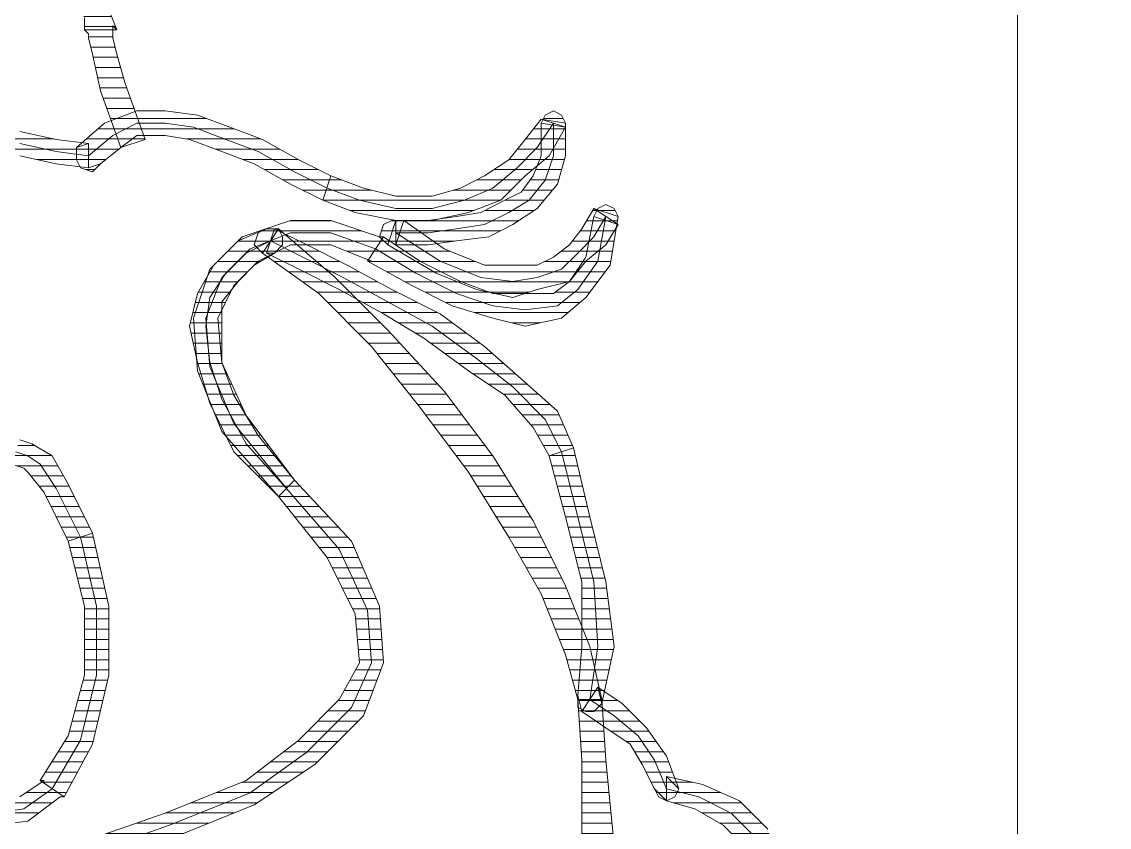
# Model space of a CAD drawing. Header units: centimetres. Extents: x 54005 to 61405, y 90310 to 94744.
# Drawn here: x 56512.62 to 56525.93, y 92857.54 to 92867.4 of the extents above; entities that cross this region are included whole.
import ezdxf

# ---------------------------------------------------------------- set-up
doc = ezdxf.new("R2010")
doc.units = ezdxf.units.CM
doc.header["$LTSCALE"] = 25
doc.layers.get('0').update_dxf_attribs({"lineweight": 0})
pattern_1 = [(360, (-5108.51305, -673.59423), (1e-16, 0.125), [25])]

# ---------------------------------------------------------------- blocks, each defined once
blk = doc.blocks.new('by')
at = {"ltscale": 30}
h = blk.add_hatch(dxfattribs=at)
h.set_pattern_fill('DC_LINES', color=256, scale=0.1, style=0)
h.set_pattern_definition(pattern_1)
edge = h.paths.add_edge_path(flags=0)
edge.add_line((6394.62, 2229.625), (6393.976, 2228.731))
edge.add_line((6393.976, 2228.731), (6393.432, 2227.638))
edge.add_line((6393.432, 2227.638), (6393.086, 2226.396))
edge.add_line((6393.086, 2226.396), (6392.839, 2225.005))
edge.add_line((6392.839, 2225.005), (6392.69, 2223.664))
edge.add_line((6392.69, 2223.664), (6392.69, 2222.372))
edge.add_line((6392.69, 2222.372), (6392.69, 2221.329))
edge.add_line((6392.69, 2221.329), (6392.739, 2220.584))
edge.add_line((6392.739, 2220.584), (6392.442, 2220.584))
edge.add_line((6392.442, 2220.584), (6392.393, 2221.329))
edge.add_line((6392.393, 2221.329), (6392.294, 2222.372))
edge.add_line((6392.294, 2222.372), (6392.393, 2223.664))
edge.add_line((6392.393, 2223.664), (6392.542, 2225.005))
edge.add_line((6392.542, 2225.005), (6392.789, 2226.396))
edge.add_line((6392.789, 2226.396), (6393.135, 2227.737))
edge.add_line((6393.135, 2227.737), (6393.679, 2228.93))
edge.add_line((6393.679, 2228.93), (6394.422, 2229.824))
h = blk.add_hatch(dxfattribs=at)
h.set_pattern_fill('DC_LINES', color=256, scale=0.1, style=0)
h.set_pattern_definition(pattern_1)
edge = h.paths.add_edge_path(flags=0)
edge.add_line((6390.562, 2222.671), (6390.612, 2222.671))
edge.add_line((6390.612, 2222.671), (6390.711, 2222.372))
edge.add_line((6390.711, 2222.372), (6390.958, 2222.124))
edge.add_line((6390.958, 2222.124), (6391.304, 2221.925))
edge.add_line((6391.304, 2221.925), (6391.651, 2221.826))
edge.add_line((6391.651, 2221.826), (6391.651, 2221.528))
edge.add_line((6391.651, 2221.528), (6391.206, 2221.627))
edge.add_line((6391.206, 2221.627), (6390.76, 2221.826))
edge.add_line((6390.76, 2221.826), (6390.414, 2222.174))
edge.add_line((6390.414, 2222.174), (6390.217, 2222.671))
edge.add_line((6390.217, 2222.671), (6390.265, 2222.671))
h = blk.add_hatch(dxfattribs=at)
h.set_pattern_fill('DC_LINES', color=256, scale=0.1, style=0)
h.set_pattern_definition(pattern_1)
edge = h.paths.add_edge_path(flags=0)
edge.add_line((6396.203, 2217.902), (6395.509, 2218.647))
edge.add_line((6395.509, 2218.647), (6395.164, 2219.442))
edge.add_line((6395.164, 2219.442), (6395.114, 2220.137))
edge.add_line((6395.114, 2220.137), (6395.362, 2220.783))
edge.add_line((6395.362, 2220.783), (6395.955, 2221.379))
edge.add_line((6395.955, 2221.379), (6396.697, 2221.876))
edge.add_line((6396.697, 2221.876), (6397.687, 2222.273))
edge.add_line((6397.687, 2222.273), (6398.825, 2222.671))
edge.add_line((6398.825, 2222.671), (6398.924, 2222.372))
edge.add_line((6398.924, 2222.372), (6397.786, 2221.975))
edge.add_line((6397.786, 2221.975), (6396.797, 2221.578))
edge.add_line((6396.797, 2221.578), (6396.153, 2221.081))
edge.add_line((6396.153, 2221.081), (6395.658, 2220.584))
edge.add_line((6395.658, 2220.584), (6395.411, 2220.137))
edge.add_line((6395.411, 2220.137), (6395.461, 2219.541))
edge.add_line((6395.461, 2219.541), (6395.806, 2218.846))
edge.add_line((6395.806, 2218.846), (6396.4, 2218.1))
h = blk.add_hatch(dxfattribs=at)
h.set_pattern_fill('DC_LINES', color=256, scale=0.1, style=0)
h.set_pattern_definition(pattern_1)
edge = h.paths.add_edge_path(flags=0)
edge.add_line((6396.203, 2217.902), (6395.509, 2218.647))
edge.add_line((6395.509, 2218.647), (6395.164, 2219.442))
edge.add_line((6395.164, 2219.442), (6395.114, 2220.137))
edge.add_line((6395.114, 2220.137), (6395.362, 2220.783))
edge.add_line((6395.362, 2220.783), (6395.955, 2221.379))
edge.add_line((6395.955, 2221.379), (6396.697, 2221.876))
edge.add_line((6396.697, 2221.876), (6397.687, 2222.273))
edge.add_line((6397.687, 2222.273), (6398.825, 2222.671))
edge.add_line((6398.825, 2222.671), (6398.924, 2222.372))
edge.add_line((6398.924, 2222.372), (6397.786, 2221.975))
edge.add_line((6397.786, 2221.975), (6396.797, 2221.578))
edge.add_line((6396.797, 2221.578), (6396.153, 2221.081))
edge.add_line((6396.153, 2221.081), (6395.658, 2220.584))
edge.add_line((6395.658, 2220.584), (6395.411, 2220.137))
edge.add_line((6395.411, 2220.137), (6395.461, 2219.541))
edge.add_line((6395.461, 2219.541), (6395.806, 2218.846))
edge.add_line((6395.806, 2218.846), (6396.4, 2218.1))
h = blk.add_hatch(dxfattribs=at)
h.set_pattern_fill('DC_LINES', color=256, scale=0.1, style=0)
h.set_pattern_definition(pattern_1)
edge = h.paths.add_edge_path(flags=0)
edge.add_line((6399.023, 2221.776), (6399.072, 2221.776))
edge.add_line((6399.072, 2221.776), (6399.468, 2222.074))
edge.add_line((6399.468, 2222.074), (6399.864, 2222.124))
edge.add_line((6399.864, 2222.124), (6400.21, 2221.876))
edge.add_line((6400.21, 2221.876), (6400.21, 2221.429))
edge.add_line((6400.21, 2221.429), (6399.913, 2221.528))
edge.add_line((6399.913, 2221.528), (6399.913, 2221.776))
edge.add_line((6399.913, 2221.776), (6399.864, 2221.826))
edge.add_line((6399.864, 2221.826), (6399.567, 2221.776))
edge.add_line((6399.567, 2221.776), (6399.27, 2221.578))
edge.add_line((6399.27, 2221.578), (6399.319, 2221.578))
h = blk.add_hatch(dxfattribs=at)
h.set_pattern_fill('DC_LINES', color=256, scale=0.1, style=0)
h.set_pattern_definition(pattern_1)
edge = h.paths.add_edge_path(flags=0)
edge.add_line((6391.651, 2221.826), (6391.8, 2221.677))
edge.add_line((6391.8, 2221.677), (6391.948, 2221.379))
edge.add_line((6391.948, 2221.379), (6392.096, 2221.131))
edge.add_line((6392.096, 2221.131), (6392.393, 2220.932))
edge.add_line((6392.393, 2220.932), (6392.69, 2220.733))
edge.add_line((6392.69, 2220.733), (6392.492, 2220.435))
edge.add_line((6392.492, 2220.435), (6392.195, 2220.634))
edge.add_line((6392.195, 2220.634), (6391.898, 2220.932))
edge.add_line((6391.898, 2220.932), (6391.651, 2221.28))
edge.add_line((6391.651, 2221.28), (6391.503, 2221.677))
edge.add_line((6391.503, 2221.677), (6391.651, 2221.528))
edge.add_line((6391.651, 2221.528), (6391.503, 2221.677))
edge.add_line((6391.503, 2221.677), (6391.551, 2221.776))
edge.add_line((6391.551, 2221.776), (6391.651, 2221.826))
edge.add_line((6391.651, 2221.826), (6391.75, 2221.776))
edge.add_line((6391.75, 2221.776), (6391.8, 2221.677))
h = blk.add_hatch(dxfattribs=at)
h.set_pattern_fill('DC_LINES', color=256, scale=0.1, style=0)
h.set_pattern_definition(pattern_1)
edge = h.paths.add_edge_path(flags=0)
edge.add_line((6398.676, 2218.548), (6398.478, 2219.442))
edge.add_line((6398.478, 2219.442), (6398.478, 2220.286))
edge.add_line((6398.478, 2220.286), (6398.676, 2221.131))
edge.add_line((6398.676, 2221.131), (6399.023, 2221.776))
edge.add_line((6399.023, 2221.776), (6399.319, 2221.578))
edge.add_line((6399.319, 2221.578), (6398.973, 2221.031))
edge.add_line((6398.973, 2221.031), (6398.775, 2220.286))
edge.add_line((6398.775, 2220.286), (6398.775, 2219.442))
edge.add_line((6398.775, 2219.442), (6398.973, 2218.647))
h = blk.add_hatch(dxfattribs=at)
h.set_pattern_fill('DC_LINES', color=256, scale=0.1, style=0)
h.set_pattern_definition(pattern_1)
edge = h.paths.add_edge_path(flags=0)
edge.add_line((6392.69, 2220.733), (6392.739, 2220.535))
edge.add_line((6392.739, 2220.535), (6392.69, 2219.938))
edge.add_line((6392.69, 2219.938), (6392.69, 2219.144))
edge.add_line((6392.69, 2219.144), (6392.887, 2218.349))
edge.add_line((6392.887, 2218.349), (6393.086, 2217.604))
edge.add_line((6393.086, 2217.604), (6392.789, 2217.504))
edge.add_line((6392.789, 2217.504), (6392.591, 2218.349))
edge.add_line((6392.591, 2218.349), (6392.393, 2219.144))
edge.add_line((6392.393, 2219.144), (6392.294, 2219.938))
edge.add_line((6392.294, 2219.938), (6392.442, 2220.634))
edge.add_line((6392.442, 2220.634), (6392.492, 2220.435))
edge.add_line((6392.492, 2220.435), (6392.442, 2220.634))
edge.add_line((6392.442, 2220.634), (6392.542, 2220.733))
edge.add_line((6392.542, 2220.733), (6392.64, 2220.733))
edge.add_line((6392.64, 2220.733), (6392.739, 2220.684))
edge.add_line((6392.739, 2220.684), (6392.739, 2220.535))
h = blk.add_hatch(dxfattribs=at)
h.set_pattern_fill('DC_LINES', color=256, scale=0.1, style=0)
h.set_pattern_definition(pattern_1)
edge = h.paths.add_edge_path(flags=0)
edge.add_line((6392.739, 2220.584), (6392.887, 2220.038))
edge.add_line((6392.887, 2220.038), (6393.184, 2219.293))
edge.add_line((6393.184, 2219.293), (6393.581, 2218.597))
edge.add_line((6393.581, 2218.597), (6394.075, 2217.802))
edge.add_line((6394.075, 2217.802), (6394.669, 2217.008))
edge.add_line((6394.669, 2217.008), (6395.262, 2216.263))
edge.add_line((6395.262, 2216.263), (6395.906, 2215.617))
edge.add_line((6395.906, 2215.617), (6396.598, 2215.12))
edge.add_line((6396.598, 2215.12), (6396.4, 2214.822))
edge.add_line((6396.4, 2214.822), (6395.708, 2215.418))
edge.add_line((6395.708, 2215.418), (6395.064, 2216.064))
edge.add_line((6395.064, 2216.064), (6394.372, 2216.809))
edge.add_line((6394.372, 2216.809), (6393.778, 2217.604))
edge.add_line((6393.778, 2217.604), (6393.284, 2218.399))
edge.add_line((6393.284, 2218.399), (6392.887, 2219.193))
edge.add_line((6392.887, 2219.193), (6392.591, 2219.938))
edge.add_line((6392.591, 2219.938), (6392.442, 2220.584))
h = blk.add_hatch(dxfattribs=at)
h.set_pattern_fill('DC_LINES', color=256, scale=0.1, style=0)
h.set_pattern_definition(pattern_1)
edge = h.paths.add_edge_path(flags=0)
edge.add_line((6399.567, 2217.405), (6399.419, 2217.455))
edge.add_line((6399.419, 2217.455), (6399.171, 2217.604))
edge.add_line((6399.171, 2217.604), (6398.973, 2217.951))
edge.add_line((6398.973, 2217.951), (6398.676, 2218.548))
edge.add_line((6398.676, 2218.548), (6398.973, 2218.647))
edge.add_line((6398.973, 2218.647), (6399.27, 2218.051))
edge.add_line((6399.27, 2218.051), (6399.468, 2217.802))
edge.add_line((6399.468, 2217.802), (6399.517, 2217.753))
edge.add_line((6399.517, 2217.753), (6399.666, 2217.703))
h = blk.add_hatch(dxfattribs=at)
h.set_pattern_fill('DC_LINES', color=256, scale=0.1, style=0)
h.set_pattern_definition(pattern_1)
edge = h.paths.add_edge_path(flags=0)
edge.add_line((6395.312, 2215.219), (6395.262, 2215.219))
edge.add_line((6395.262, 2215.219), (6395.758, 2215.021))
edge.add_line((6395.758, 2215.021), (6396.252, 2215.021))
edge.add_line((6396.252, 2215.021), (6396.648, 2215.219))
edge.add_line((6396.648, 2215.219), (6396.945, 2215.517))
edge.add_line((6396.945, 2215.517), (6397.142, 2215.915))
edge.add_line((6397.142, 2215.915), (6397.093, 2216.461))
edge.add_line((6397.093, 2216.461), (6396.797, 2217.107))
edge.add_line((6396.797, 2217.107), (6396.203, 2217.902))
edge.add_line((6396.203, 2217.902), (6396.4, 2218.1))
edge.add_line((6396.4, 2218.1), (6397.093, 2217.306))
edge.add_line((6397.093, 2217.306), (6397.39, 2216.561))
edge.add_line((6397.39, 2216.561), (6397.439, 2215.915))
edge.add_line((6397.439, 2215.915), (6397.242, 2215.319))
edge.add_line((6397.242, 2215.319), (6396.845, 2214.921))
edge.add_line((6396.845, 2214.921), (6396.252, 2214.723))
edge.add_line((6396.252, 2214.723), (6395.758, 2214.723))
edge.add_line((6395.758, 2214.723), (6395.164, 2214.921))
edge.add_line((6395.164, 2214.921), (6395.114, 2214.921))
h = blk.add_hatch(dxfattribs=at)
h.set_pattern_fill('DC_LINES', color=256, scale=0.1, style=0)
h.set_pattern_definition(pattern_1)
edge = h.paths.add_edge_path(flags=0)
edge.add_line((6396.549, 2215.12), (6396.45, 2215.12))
edge.add_line((6396.45, 2215.12), (6396.697, 2215.269))
edge.add_line((6396.697, 2215.269), (6396.895, 2215.468))
edge.add_line((6396.895, 2215.468), (6397.093, 2215.716))
edge.add_line((6397.093, 2215.716), (6397.093, 2216.014))
edge.add_line((6397.093, 2216.014), (6397.093, 2216.461))
edge.add_line((6397.093, 2216.461), (6396.945, 2216.859))
edge.add_line((6396.945, 2216.859), (6396.648, 2217.355))
edge.add_line((6396.648, 2217.355), (6396.203, 2217.902))
edge.add_line((6396.203, 2217.902), (6396.4, 2218.1))
edge.add_line((6396.4, 2218.1), (6396.945, 2217.554))
edge.add_line((6396.945, 2217.554), (6397.242, 2216.958))
edge.add_line((6397.242, 2216.958), (6397.39, 2216.461))
edge.add_line((6397.39, 2216.461), (6397.489, 2216.014))
edge.add_line((6397.489, 2216.014), (6397.39, 2215.617))
edge.add_line((6397.39, 2215.617), (6397.192, 2215.269))
edge.add_line((6397.192, 2215.269), (6396.895, 2214.971))
edge.add_line((6396.895, 2214.971), (6396.549, 2214.822))
edge.add_line((6396.549, 2214.822), (6396.45, 2214.822))
edge.add_line((6396.45, 2214.822), (6396.549, 2214.822))
edge.add_line((6396.549, 2214.822), (6396.4, 2214.822))
edge.add_line((6396.4, 2214.822), (6396.351, 2214.921))
edge.add_line((6396.351, 2214.921), (6396.351, 2215.021))
edge.add_line((6396.351, 2215.021), (6396.45, 2215.12))
h = blk.add_hatch(dxfattribs=at)
h.set_pattern_fill('DC_LINES', color=256, scale=0.1, style=0)
h.set_pattern_definition(pattern_1)
edge = h.paths.add_edge_path(flags=0)
edge.add_line((6393.086, 2217.604), (6393.284, 2217.256))
edge.add_line((6393.284, 2217.256), (6393.63, 2216.859))
edge.add_line((6393.63, 2216.859), (6394.075, 2216.561))
edge.add_line((6394.075, 2216.561), (6394.62, 2216.163))
edge.add_line((6394.62, 2216.163), (6395.114, 2215.865))
edge.add_line((6395.114, 2215.865), (6395.658, 2215.567))
edge.add_line((6395.658, 2215.567), (6396.153, 2215.319))
edge.add_line((6396.153, 2215.319), (6396.549, 2215.12))
edge.add_line((6396.549, 2215.12), (6396.45, 2214.822))
edge.add_line((6396.45, 2214.822), (6396.054, 2215.021))
edge.add_line((6396.054, 2215.021), (6395.559, 2215.269))
edge.add_line((6395.559, 2215.269), (6395.015, 2215.567))
edge.add_line((6395.015, 2215.567), (6394.422, 2215.865))
edge.add_line((6394.422, 2215.865), (6393.878, 2216.263))
edge.add_line((6393.878, 2216.263), (6393.432, 2216.66))
edge.add_line((6393.432, 2216.66), (6392.987, 2217.057))
edge.add_line((6392.987, 2217.057), (6392.789, 2217.504))
h = blk.add_hatch(dxfattribs=at)
h.set_pattern_fill('DC_LINES', color=256, scale=0.1, style=0)
h.set_pattern_definition(pattern_1)
edge = h.paths.add_edge_path(flags=0)
edge.add_line((6392.542, 2214.574), (6392.245, 2214.673))
edge.add_line((6392.245, 2214.673), (6392.343, 2215.269))
edge.add_line((6392.343, 2215.269), (6392.64, 2215.666))
edge.add_line((6392.64, 2215.666), (6392.937, 2215.915))
edge.add_line((6392.937, 2215.915), (6393.383, 2216.014))
edge.add_line((6393.383, 2216.014), (6393.778, 2215.915))
edge.add_line((6393.778, 2215.915), (6394.273, 2215.766))
edge.add_line((6394.273, 2215.766), (6394.767, 2215.517))
edge.add_line((6394.767, 2215.517), (6395.312, 2215.219))
edge.add_line((6395.312, 2215.219), (6395.114, 2214.921))
edge.add_line((6395.114, 2214.921), (6394.669, 2215.219))
edge.add_line((6394.669, 2215.219), (6394.175, 2215.468))
edge.add_line((6394.175, 2215.468), (6393.778, 2215.617))
edge.add_line((6393.778, 2215.617), (6393.383, 2215.617))
edge.add_line((6393.383, 2215.617), (6393.036, 2215.617))
edge.add_line((6393.036, 2215.617), (6392.839, 2215.468))
edge.add_line((6392.839, 2215.468), (6392.64, 2215.17))
edge.add_line((6392.64, 2215.17), (6392.542, 2214.673))
edge.add_line((6392.542, 2214.673), (6392.245, 2214.772))
edge.add_line((6392.245, 2214.772), (6392.542, 2214.673))
edge.add_line((6392.542, 2214.673), (6392.492, 2214.574))
edge.add_line((6392.492, 2214.574), (6392.393, 2214.524))
edge.add_line((6392.393, 2214.524), (6392.294, 2214.574))
edge.add_line((6392.294, 2214.574), (6392.245, 2214.673))
h = blk.add_hatch(dxfattribs=at)
h.set_pattern_fill('DC_LINES', color=256, scale=0.1, style=0)
h.set_pattern_definition(pattern_1)
edge = h.paths.add_edge_path(flags=0)
edge.add_line((6394.966, 2215.021), (6394.867, 2214.723))
edge.add_line((6394.867, 2214.723), (6394.372, 2215.07))
edge.add_line((6394.372, 2215.07), (6393.878, 2215.269))
edge.add_line((6393.878, 2215.269), (6393.531, 2215.269))
edge.add_line((6393.531, 2215.269), (6393.234, 2215.269))
edge.add_line((6393.234, 2215.269), (6393.036, 2215.17))
edge.add_line((6393.036, 2215.17), (6392.839, 2215.021))
edge.add_line((6392.839, 2215.021), (6392.69, 2214.822))
edge.add_line((6392.69, 2214.822), (6392.542, 2214.574))
edge.add_line((6392.542, 2214.574), (6392.245, 2214.772))
edge.add_line((6392.245, 2214.772), (6392.393, 2215.021))
edge.add_line((6392.393, 2215.021), (6392.64, 2215.219))
edge.add_line((6392.64, 2215.219), (6392.839, 2215.468))
edge.add_line((6392.839, 2215.468), (6393.234, 2215.567))
edge.add_line((6393.234, 2215.567), (6393.531, 2215.666))
edge.add_line((6393.531, 2215.666), (6393.976, 2215.567))
edge.add_line((6393.976, 2215.567), (6394.471, 2215.368))
edge.add_line((6394.471, 2215.368), (6395.064, 2215.021))
edge.add_line((6395.064, 2215.021), (6394.966, 2214.723))
edge.add_line((6394.966, 2214.723), (6395.064, 2215.021))
edge.add_line((6395.064, 2215.021), (6395.164, 2214.921))
edge.add_line((6395.164, 2214.921), (6395.114, 2214.772))
edge.add_line((6395.114, 2214.772), (6395.015, 2214.723))
edge.add_line((6395.015, 2214.723), (6394.867, 2214.723))
h = blk.add_hatch(dxfattribs=at)
h.set_pattern_fill('DC_LINES', color=256, scale=0.1, style=0)
h.set_pattern_definition(pattern_1)
edge = h.paths.add_edge_path(flags=0)
edge.add_line((6393.184, 2213.481), (6392.887, 2213.53))
edge.add_line((6392.887, 2213.53), (6392.887, 2213.928))
edge.add_line((6392.887, 2213.928), (6392.987, 2214.276))
edge.add_line((6392.987, 2214.276), (6393.234, 2214.574))
edge.add_line((6393.234, 2214.574), (6393.531, 2214.772))
edge.add_line((6393.531, 2214.772), (6393.828, 2214.921))
edge.add_line((6393.828, 2214.921), (6394.223, 2214.971))
edge.add_line((6394.223, 2214.971), (6394.57, 2215.021))
edge.add_line((6394.57, 2215.021), (6394.966, 2215.021))
edge.add_line((6394.966, 2215.021), (6394.966, 2214.723))
edge.add_line((6394.966, 2214.723), (6394.57, 2214.723))
edge.add_line((6394.57, 2214.723), (6394.223, 2214.673))
edge.add_line((6394.223, 2214.673), (6393.926, 2214.623))
edge.add_line((6393.926, 2214.623), (6393.63, 2214.474))
edge.add_line((6393.63, 2214.474), (6393.432, 2214.375))
edge.add_line((6393.432, 2214.375), (6393.284, 2214.176))
edge.add_line((6393.284, 2214.176), (6393.184, 2213.928))
edge.add_line((6393.184, 2213.928), (6393.184, 2213.53))
edge.add_line((6393.184, 2213.53), (6392.887, 2213.58))
edge.add_line((6392.887, 2213.58), (6393.184, 2213.53))
edge.add_line((6393.184, 2213.53), (6393.135, 2213.431))
edge.add_line((6393.135, 2213.431), (6393.036, 2213.381))
edge.add_line((6393.036, 2213.381), (6392.937, 2213.431))
edge.add_line((6392.937, 2213.431), (6392.887, 2213.53))
h = blk.add_hatch(dxfattribs=at)
h.set_pattern_fill('DC_LINES', color=256, scale=0.1, style=0)
h.set_pattern_definition(pattern_1)
edge = h.paths.add_edge_path(flags=0)
edge.add_line((6395.758, 2214.176), (6395.362, 2214.325))
edge.add_line((6395.362, 2214.325), (6394.966, 2214.425))
edge.add_line((6394.966, 2214.425), (6394.52, 2214.425))
edge.add_line((6394.52, 2214.425), (6394.175, 2214.325))
edge.add_line((6394.175, 2214.325), (6393.878, 2214.176))
edge.add_line((6393.878, 2214.176), (6393.581, 2213.978))
edge.add_line((6393.581, 2213.978), (6393.383, 2213.729))
edge.add_line((6393.383, 2213.729), (6393.184, 2213.481))
edge.add_line((6393.184, 2213.481), (6392.887, 2213.58))
edge.add_line((6392.887, 2213.58), (6393.086, 2213.928))
edge.add_line((6393.086, 2213.928), (6393.383, 2214.176))
edge.add_line((6393.383, 2214.176), (6393.679, 2214.474))
edge.add_line((6393.679, 2214.474), (6394.075, 2214.623))
edge.add_line((6394.075, 2214.623), (6394.52, 2214.723))
edge.add_line((6394.52, 2214.723), (6394.966, 2214.723))
edge.add_line((6394.966, 2214.723), (6395.461, 2214.623))
edge.add_line((6395.461, 2214.623), (6395.856, 2214.474))
h = blk.add_hatch(dxfattribs=at)
h.set_pattern_fill('DC_LINES', color=256, scale=0.1, style=0)
h.set_pattern_definition(pattern_1)
edge = h.paths.add_edge_path(flags=0)
edge.add_line((6398.726, 2213.779), (6398.874, 2213.829))
edge.add_line((6398.874, 2213.829), (6398.528, 2213.53))
edge.add_line((6398.528, 2213.53), (6398.133, 2213.381))
edge.add_line((6398.133, 2213.381), (6397.786, 2213.381))
edge.add_line((6397.786, 2213.381), (6397.39, 2213.431))
edge.add_line((6397.39, 2213.431), (6396.994, 2213.58))
edge.add_line((6396.994, 2213.58), (6396.598, 2213.729))
edge.add_line((6396.598, 2213.729), (6396.153, 2213.978))
edge.add_line((6396.153, 2213.978), (6395.758, 2214.176))
edge.add_line((6395.758, 2214.176), (6395.856, 2214.474))
edge.add_line((6395.856, 2214.474), (6396.252, 2214.276))
edge.add_line((6396.252, 2214.276), (6396.697, 2214.027))
edge.add_line((6396.697, 2214.027), (6397.093, 2213.878))
edge.add_line((6397.093, 2213.878), (6397.489, 2213.729))
edge.add_line((6397.489, 2213.729), (6397.786, 2213.679))
edge.add_line((6397.786, 2213.679), (6398.133, 2213.679))
edge.add_line((6398.133, 2213.679), (6398.33, 2213.829))
edge.add_line((6398.33, 2213.829), (6398.578, 2214.027))
edge.add_line((6398.578, 2214.027), (6398.726, 2214.077))
edge.add_line((6398.726, 2214.077), (6398.578, 2214.027))
edge.add_line((6398.578, 2214.027), (6398.676, 2214.127))
edge.add_line((6398.676, 2214.127), (6398.825, 2214.077))
edge.add_line((6398.825, 2214.077), (6398.874, 2213.978))
edge.add_line((6398.874, 2213.978), (6398.874, 2213.829))
h = blk.add_hatch(dxfattribs=at)
h.set_pattern_fill('DC_LINES', color=256, scale=0.1, style=0)
h.set_pattern_definition(pattern_1)
edge = h.paths.add_edge_path(flags=0)
edge.add_line((6401.991, 2213.232), (6401.694, 2213.282))
edge.add_line((6401.694, 2213.282), (6401.348, 2213.332))
edge.add_line((6401.348, 2213.332), (6400.903, 2213.381))
edge.add_line((6400.903, 2213.381), (6400.458, 2213.481))
edge.add_line((6400.458, 2213.481), (6400.012, 2213.53))
edge.add_line((6400.012, 2213.53), (6399.567, 2213.63))
edge.add_line((6399.567, 2213.63), (6399.122, 2213.729))
edge.add_line((6399.122, 2213.729), (6398.726, 2213.779))
edge.add_line((6398.726, 2213.779), (6398.726, 2214.077))
edge.add_line((6398.726, 2214.077), (6399.122, 2214.027))
edge.add_line((6399.122, 2214.027), (6399.567, 2213.928))
edge.add_line((6399.567, 2213.928), (6400.012, 2213.829))
edge.add_line((6400.012, 2213.829), (6400.458, 2213.779))
edge.add_line((6400.458, 2213.779), (6400.903, 2213.679))
edge.add_line((6400.903, 2213.679), (6401.348, 2213.63))
edge.add_line((6401.348, 2213.63), (6401.694, 2213.58))
edge.add_line((6401.694, 2213.58), (6401.991, 2213.53))
h = blk.add_hatch(dxfattribs=at)
h.set_pattern_fill('DC_LINES', color=256, scale=0.1, style=0)
h.set_pattern_definition(pattern_1)
edge = h.paths.add_edge_path(flags=0)
edge.add_line((6398.38, 2212.388), (6398.428, 2212.338))
edge.add_line((6398.428, 2212.338), (6398.428, 2212.487))
edge.add_line((6398.428, 2212.487), (6398.38, 2212.686))
edge.add_line((6398.38, 2212.686), (6398.281, 2213.034))
edge.add_line((6398.281, 2213.034), (6398.033, 2213.729))
edge.add_line((6398.033, 2213.729), (6398.33, 2213.829))
edge.add_line((6398.33, 2213.829), (6398.578, 2213.133))
edge.add_line((6398.578, 2213.133), (6398.676, 2212.686))
edge.add_line((6398.676, 2212.686), (6398.726, 2212.487))
edge.add_line((6398.726, 2212.487), (6398.726, 2212.438))
edge.add_line((6398.726, 2212.438), (6398.775, 2212.388))
h = blk.add_hatch(dxfattribs=at)
h.set_pattern_fill('DC_LINES', color=256, scale=0.1, style=0)
h.set_pattern_definition(pattern_1)
edge = h.paths.add_edge_path(flags=0)
edge.add_line((6399.023, 2211.196), (6398.775, 2211.494))
edge.add_line((6398.775, 2211.494), (6398.627, 2211.842))
edge.add_line((6398.627, 2211.842), (6398.478, 2212.14))
edge.add_line((6398.478, 2212.14), (6398.38, 2212.388))
edge.add_line((6398.38, 2212.388), (6398.775, 2212.388))
edge.add_line((6398.775, 2212.388), (6398.775, 2212.239))
edge.add_line((6398.775, 2212.239), (6398.924, 2211.941))
edge.add_line((6398.924, 2211.941), (6399.072, 2211.693))
edge.add_line((6399.072, 2211.693), (6399.22, 2211.494))
for p, q in [((6398.874, 2222.522, -4.505), (6397.736, 2222.124, -4.505)), ((6398.874, 2222.522, -4.505), (6397.736, 2222.124, -4.505)), ((6390.859, 2221.975, -4.505), (6390.562, 2222.273, -4.505)), ((6390.711, 2222.372, -4.505), (6390.958, 2222.124, -4.505)), ((6392.393, 2221.329, -4.505), (6392.294, 2222.372, -4.505)), ((6392.69, 2222.372, -4.505), (6392.69, 2221.329, -4.505)), ((6396.697, 2221.876, -4.505), (6397.687, 2222.273, -4.505)), ((6396.697, 2221.876, -4.505), (6397.687, 2222.273, -4.505)), ((6398.924, 2222.372, -4.505), (6397.786, 2221.975, -4.505)), ((6398.924, 2222.372, -4.505), (6397.786, 2221.975, -4.505)), ((6390.76, 2221.826, -4.505), (6390.414, 2222.174, -4.505)), ((6390.958, 2222.124, -4.505), (6391.304, 2221.925, -4.505)), ((6397.736, 2222.124, -4.505), (6396.747, 2221.727, -4.505)), ((6397.736, 2222.124, -4.505), (6396.747, 2221.727, -4.505)), ((6399.072, 2221.776, -4.505), (6399.468, 2222.074, -4.505)), ((6399.468, 2222.074, -4.505), (6399.864, 2222.124, -4.505)), ((6391.255, 2221.776, -4.505), (6390.859, 2221.975, -4.505)), ((6391.304, 2221.925, -4.505), (6391.651, 2221.826, -4.505)), ((6395.955, 2221.379, -4.505), (6396.697, 2221.876, -4.505)), ((6395.955, 2221.379, -4.505), (6396.697, 2221.876, -4.505)), ((6397.786, 2221.975, -4.505), (6396.797, 2221.578, -4.505)), ((6397.786, 2221.975, -4.505), (6396.797, 2221.578, -4.505)), ((6399.517, 2221.925, -4.505), (6399.171, 2221.677, -4.505)), ((6399.864, 2221.975, -4.505), (6399.517, 2221.925, -4.505)), ((6391.206, 2221.627, -4.505), (6390.76, 2221.826, -4.505)), ((6391.651, 2221.677, -4.505), (6391.255, 2221.776, -4.505)), ((6391.503, 2221.677, -4.505), (6391.551, 2221.776, -4.505)), ((6391.551, 2221.776, -4.505), (6391.651, 2221.826, -4.505)), ((6391.651, 2221.826, -4.505), (6391.651, 2221.528, -4.505)), ((6391.651, 2221.826, -4.505), (6391.8, 2221.677, -4.505)), ((6391.651, 2221.826, -4.505), (6391.75, 2221.776, -4.505)), ((6391.8, 2221.677, -4.505), (6391.651, 2221.826, -4.505)), ((6391.651, 2221.826, -4.505), (6391.651, 2221.826, -4.505)), ((6391.75, 2221.776, -4.505), (6391.8, 2221.677, -4.505)), ((6398.676, 2221.131, -4.505), (6399.023, 2221.776, -4.505)), ((6399.023, 2221.776, -4.505), (6399.072, 2221.776, -4.505)), ((6399.319, 2221.578, -4.505), (6399.023, 2221.776, -4.505)), ((6399.023, 2221.776, -4.505), (6399.023, 2221.776, -4.505)), ((6399.023, 2221.776, -4.505), (6399.319, 2221.578, -4.505)), ((6399.567, 2221.776, -4.505), (6399.27, 2221.578, -4.505)), ((6391.651, 2221.528, -4.505), (6391.206, 2221.627, -4.505)), ((6391.651, 2221.28, -4.505), (6391.503, 2221.677, -4.505)), ((6391.503, 2221.677, -4.505), (6391.651, 2221.528, -4.505)), ((6391.651, 2221.528, -4.505), (6391.503, 2221.677, -4.505)), ((6391.8, 2221.329, -4.505), (6391.651, 2221.677, -4.505)), ((6391.8, 2221.677, -4.505), (6391.948, 2221.379, -4.505)), ((6396.747, 2221.727, -4.505), (6396.054, 2221.23, -4.505)), ((6396.747, 2221.727, -4.505), (6396.054, 2221.23, -4.505)), ((6399.171, 2221.677, -4.505), (6398.825, 2221.081, -4.505)), ((6396.797, 2221.578, -4.505), (6396.153, 2221.081, -4.505)), ((6396.797, 2221.578, -4.505), (6396.153, 2221.081, -4.505)), ((6399.319, 2221.578, -4.505), (6398.973, 2221.031, -4.505)), ((6399.27, 2221.578, -4.505), (6399.319, 2221.578, -4.505)), ((6391.948, 2221.379, -4.505), (6392.096, 2221.131, -4.505)), ((6395.362, 2220.783, -4.505), (6395.955, 2221.379, -4.505)), ((6395.362, 2220.783, -4.505), (6395.955, 2221.379, -4.505)), ((6391.898, 2220.932, -4.505), (6391.651, 2221.28, -4.505)), ((6391.997, 2221.031, -4.505), (6391.8, 2221.329, -4.505)), ((6392.442, 2220.584, -4.505), (6392.393, 2221.329, -4.505)), ((6392.69, 2221.329, -4.505), (6392.739, 2220.584, -4.505)), ((6396.054, 2221.23, -4.505), (6395.509, 2220.684, -4.505)), ((6396.054, 2221.23, -4.505), (6395.509, 2220.684, -4.505)), ((6392.096, 2221.131, -4.505), (6392.393, 2220.932, -4.505)), ((6396.153, 2221.081, -4.505), (6395.658, 2220.584, -4.505)), ((6396.153, 2221.081, -4.505), (6395.658, 2220.584, -4.505)), ((6398.478, 2220.286, -4.505), (6398.676, 2221.131, -4.505)), ((6398.825, 2221.081, -4.505), (6398.627, 2220.286, -4.505)), ((6392.294, 2220.783, -4.505), (6391.997, 2221.031, -4.505)), ((6398.973, 2221.031, -4.505), (6398.775, 2220.286, -4.505)), ((6392.195, 2220.634, -4.505), (6391.898, 2220.932, -4.505)), ((6392.393, 2220.932, -4.505), (6392.69, 2220.733, -4.505)), ((6392.591, 2220.584, -4.505), (6392.294, 2220.783, -4.505)), ((6392.442, 2220.634, -4.505), (6392.542, 2220.733, -4.505)), ((6392.69, 2220.733, -4.505), (6392.492, 2220.435, -4.505)), ((6392.542, 2220.733, -4.505), (6392.64, 2220.733, -4.505)), ((6392.64, 2220.733, -4.505), (6392.739, 2220.684, -4.505)), ((6392.69, 2220.733, -4.505), (6392.739, 2220.535, -4.505)), ((6392.739, 2220.535, -4.505), (6392.69, 2220.733, -4.505)), ((6392.69, 2220.733, -4.505), (6392.69, 2220.733, -4.505)), ((6392.739, 2220.684, -4.505), (6392.739, 2220.535, -4.505)), ((6395.114, 2220.137, -4.505), (6395.362, 2220.783, -4.505)), ((6395.114, 2220.137, -4.505), (6395.362, 2220.783, -4.505)), ((6395.509, 2220.684, -4.505), (6395.262, 2220.137, -4.505)), ((6395.509, 2220.684, -4.505), (6395.262, 2220.137, -4.505)), ((6392.492, 2220.435, -4.505), (6392.195, 2220.634, -4.505)), ((6392.294, 2219.938, -4.505), (6392.442, 2220.634, -4.505)), ((6392.442, 2220.634, -4.505), (6392.492, 2220.435, -4.505)), ((6392.492, 2220.435, -4.505), (6392.442, 2220.634, -4.505)), ((6392.739, 2220.584, -4.505), (6392.442, 2220.584, -4.505)), ((6392.591, 2219.938, -4.505), (6392.442, 2220.584, -4.505)), ((6392.442, 2220.584, -4.505), (6392.442, 2220.584, -4.505)), ((6392.442, 2220.584, -4.505), (6392.739, 2220.584, -4.505)), ((6392.492, 2219.938, -4.505), (6392.591, 2220.584, -4.505)), ((6392.739, 2220.584, -4.505), (6392.739, 2220.584, -4.505)), ((6392.739, 2220.584, -4.505), (6392.887, 2220.038, -4.505)), ((6392.739, 2220.584, -4.505), (6392.739, 2220.584, -4.505)), ((6395.658, 2220.584, -4.505), (6395.411, 2220.137, -4.505)), ((6395.658, 2220.584, -4.505), (6395.411, 2220.137, -4.505)), ((6392.739, 2220.535, -4.505), (6392.69, 2219.938, -4.505)), ((6398.478, 2219.442, -4.505), (6398.478, 2220.286, -4.505)), ((6398.627, 2220.286, -4.505), (6398.627, 2219.442, -4.505)), ((6398.775, 2220.286, -4.505), (6398.775, 2219.442, -4.505)), ((6392.887, 2220.038, -4.505), (6393.184, 2219.293, -4.505)), ((6395.164, 2219.442, -4.505), (6395.114, 2220.137, -4.505)), ((6395.164, 2219.442, -4.505), (6395.114, 2220.137, -4.505)), ((6395.262, 2220.137, -4.505), (6395.312, 2219.491, -4.505)), ((6395.262, 2220.137, -4.505), (6395.312, 2219.491, -4.505)), ((6395.411, 2220.137, -4.505), (6395.461, 2219.541, -4.505)), ((6395.411, 2220.137, -4.505), (6395.461, 2219.541, -4.505)), ((6392.393, 2219.144, -4.505), (6392.294, 2219.938, -4.505)), ((6392.542, 2219.144, -4.505), (6392.492, 2219.938, -4.505)), ((6392.887, 2219.193, -4.505), (6392.591, 2219.938, -4.505)), ((6392.69, 2219.938, -4.505), (6392.69, 2219.144, -4.505)), ((6395.312, 2219.491, -4.505), (6395.658, 2218.746, -4.505)), ((6395.312, 2219.491, -4.505), (6395.658, 2218.746, -4.505)), ((6395.461, 2219.541, -4.505), (6395.806, 2218.846, -4.505)), ((6395.461, 2219.541, -4.505), (6395.806, 2218.846, -4.505)), ((6395.509, 2218.647, -4.505), (6395.164, 2219.442, -4.505)), ((6395.509, 2218.647, -4.505), (6395.164, 2219.442, -4.505)), ((6398.676, 2218.548, -4.505), (6398.478, 2219.442, -4.505)), ((6398.627, 2219.442, -4.505), (6398.825, 2218.597, -4.505)), ((6398.775, 2219.442, -4.505), (6398.973, 2218.647, -4.505)), ((6393.184, 2219.293, -4.505), (6393.581, 2218.597, -4.505)), ((6392.591, 2218.349, -4.505), (6392.393, 2219.144, -4.505)), ((6392.739, 2218.349, -4.505), (6392.542, 2219.144, -4.505)), ((6392.69, 2219.144, -4.505), (6392.887, 2218.349, -4.505)), ((6393.284, 2218.399, -4.505), (6392.887, 2219.193, -4.505)), ((6395.806, 2218.846, -4.505), (6396.4, 2218.1, -4.505)), ((6395.806, 2218.846, -4.505), (6396.4, 2218.1, -4.505)), ((6395.658, 2218.746, -4.505), (6396.301, 2218.001, -4.505)), ((6395.658, 2218.746, -4.505), (6396.301, 2218.001, -4.505)), ((6393.581, 2218.597, -4.505), (6394.075, 2217.802, -4.505)), ((6396.203, 2217.902, -4.505), (6395.509, 2218.647, -4.505)), ((6396.203, 2217.902, -4.505), (6395.509, 2218.647, -4.505)), ((6398.973, 2218.647, -4.505), (6398.676, 2218.548, -4.505)), ((6398.676, 2218.548, -4.505), (6398.973, 2218.647, -4.505)), ((6398.676, 2218.548, -4.505), (6398.676, 2218.548, -4.505)), ((6398.676, 2218.548, -4.505), (6398.676, 2218.548, -4.505)), ((6398.973, 2217.951, -4.505), (6398.676, 2218.548, -4.505)), ((6398.825, 2218.597, -4.505), (6399.122, 2218.001, -4.505)), ((6398.973, 2218.647, -4.505), (6398.973, 2218.647, -4.505)), ((6398.973, 2218.647, -4.505), (6399.27, 2218.051, -4.505)), ((6392.789, 2217.504, -4.505), (6392.591, 2218.349, -4.505)), ((6392.937, 2217.554, -4.505), (6392.739, 2218.349, -4.505)), ((6392.887, 2218.349, -4.505), (6393.086, 2217.604, -4.505)), ((6393.778, 2217.604, -4.505), (6393.284, 2218.399, -4.505)), ((6396.4, 2218.1, -4.505), (6396.203, 2217.902, -4.505)), ((6396.203, 2217.902, -4.505), (6396.4, 2218.1, -4.505)), ((6396.4, 2218.1, -4.505), (6396.203, 2217.902, -4.505)), ((6396.203, 2217.902, -4.505), (6396.4, 2218.1, -4.505)), ((6396.4, 2218.1, -4.505), (6396.4, 2218.1, -4.505)), ((6396.4, 2218.1, -4.505), (6396.945, 2217.554, -4.505)), ((6396.4, 2218.1, -4.505), (6396.4, 2218.1, -4.505)), ((6396.4, 2218.1, -4.505), (6397.093, 2217.306, -4.505)), ((6399.27, 2218.051, -4.505), (6399.468, 2217.802, -4.505)), ((6396.203, 2217.902, -4.505), (6396.203, 2217.902, -4.505)), ((6396.203, 2217.902, -4.505), (6396.203, 2217.902, -4.505)), ((6396.648, 2217.355, -4.505), (6396.203, 2217.902, -4.505)), ((6396.203, 2217.902, -4.505), (6396.203, 2217.902, -4.505)), ((6396.203, 2217.902, -4.505), (6396.203, 2217.902, -4.505)), ((6396.797, 2217.107, -4.505), (6396.203, 2217.902, -4.505)), ((6396.301, 2218.001, -4.505), (6396.945, 2217.206, -4.505)), ((6396.301, 2218.001, -4.505), (6396.797, 2217.455, -4.505)), ((6399.171, 2217.604, -4.505), (6398.973, 2217.951, -4.505)), ((6399.122, 2218.001, -4.505), (6399.319, 2217.703, -4.505)), ((6394.075, 2217.802, -4.505), (6394.669, 2217.008, -4.505)), ((6399.468, 2217.802, -4.505), (6399.517, 2217.753, -4.505)), ((6399.517, 2217.753, -4.505), (6399.666, 2217.703, -4.505)), ((6399.319, 2217.703, -4.505), (6399.468, 2217.604, -4.505)), ((6392.789, 2217.504, -4.505), (6393.086, 2217.604, -4.505)), ((6393.086, 2217.604, -4.505), (6392.789, 2217.504, -4.505)), ((6392.987, 2217.057, -4.505), (6392.789, 2217.504, -4.505)), ((6392.789, 2217.504, -4.505), (6392.789, 2217.504, -4.505)), ((6393.135, 2217.157, -4.505), (6392.937, 2217.554, -4.505)), ((6393.086, 2217.604, -4.505), (6393.086, 2217.604, -4.505)), ((6393.086, 2217.604, -4.505), (6393.284, 2217.256, -4.505)), ((6393.086, 2217.604, -4.505), (6393.086, 2217.604, -4.505)), ((6394.372, 2216.809, -4.505), (6393.778, 2217.604, -4.505)), ((6396.945, 2217.554, -4.505), (6397.242, 2216.958, -4.505)), ((6399.419, 2217.455, -4.505), (6399.171, 2217.604, -4.505)), ((6399.468, 2217.604, -4.505), (6399.616, 2217.554, -4.505)), ((6396.945, 2216.859, -4.505), (6396.648, 2217.355, -4.505)), ((6396.797, 2217.455, -4.505), (6397.093, 2216.908, -4.505)), ((6399.567, 2217.405, -4.505), (6399.419, 2217.455, -4.505)), ((6393.284, 2217.256, -4.505), (6393.63, 2216.859, -4.505)), ((6397.093, 2217.306, -4.505), (6397.39, 2216.561, -4.505)), ((6393.531, 2216.759, -4.505), (6393.135, 2217.157, -4.505)), ((6397.093, 2216.461, -4.505), (6396.797, 2217.107, -4.505)), ((6396.945, 2217.206, -4.505), (6397.242, 2216.511, -4.505)), ((6393.432, 2216.66, -4.505), (6392.987, 2217.057, -4.505)), ((6394.669, 2217.008, -4.505), (6395.262, 2216.263, -4.505)), ((6397.242, 2216.958, -4.505), (6397.39, 2216.461, -4.505)), ((6393.63, 2216.859, -4.505), (6394.075, 2216.561, -4.505)), ((6397.093, 2216.461, -4.505), (6396.945, 2216.859, -4.505)), ((6397.093, 2216.908, -4.505), (6397.242, 2216.461, -4.505)), ((6393.976, 2216.412, -4.505), (6393.531, 2216.759, -4.505)), ((6395.064, 2216.064, -4.505), (6394.372, 2216.809, -4.505)), ((6393.878, 2216.263, -4.505), (6393.432, 2216.66, -4.505)), ((6394.075, 2216.561, -4.505), (6394.62, 2216.163, -4.505)), ((6397.39, 2216.561, -4.505), (6397.439, 2215.915, -4.505)), ((6397.093, 2216.014, -4.505), (6397.093, 2216.461, -4.505)), ((6397.142, 2215.915, -4.505), (6397.093, 2216.461, -4.505)), ((6397.242, 2216.511, -4.505), (6397.291, 2215.915, -4.505)), ((6397.242, 2216.461, -4.505), (6397.291, 2216.014, -4.505)), ((6397.39, 2216.461, -4.505), (6397.489, 2216.014, -4.505)), ((6394.52, 2216.014, -4.505), (6393.976, 2216.412, -4.505)), ((6394.422, 2215.865, -4.505), (6393.878, 2216.263, -4.505)), ((6394.62, 2216.163, -4.505), (6395.114, 2215.865, -4.505)), ((6395.262, 2216.263, -4.505), (6395.906, 2215.617, -4.505)), ((6392.937, 2215.915, -4.505), (6393.383, 2216.014, -4.505)), ((6393.383, 2216.014, -4.505), (6393.778, 2215.915, -4.505)), ((6395.064, 2215.716, -4.505), (6394.52, 2216.014, -4.505)), ((6395.708, 2215.418, -4.505), (6395.064, 2216.064, -4.505)), ((6397.093, 2215.716, -4.505), (6397.093, 2216.014, -4.505)), ((6397.291, 2216.014, -4.505), (6397.242, 2215.666, -4.505)), ((6397.489, 2216.014, -4.505), (6397.39, 2215.617, -4.505)), ((6392.64, 2215.666, -4.505), (6392.937, 2215.915, -4.505)), ((6393.778, 2215.915, -4.505), (6394.273, 2215.766, -4.505)), ((6396.945, 2215.517, -4.505), (6397.142, 2215.915, -4.505)), ((6397.291, 2215.915, -4.505), (6397.093, 2215.418, -4.505)), ((6397.439, 2215.915, -4.505), (6397.242, 2215.319, -4.505)), ((6392.987, 2215.766, -4.505), (6392.739, 2215.567, -4.505)), ((6393.383, 2215.816, -4.505), (6392.987, 2215.766, -4.505)), ((6393.778, 2215.766, -4.505), (6393.383, 2215.816, -4.505)), ((6394.223, 2215.617, -4.505), (6393.778, 2215.766, -4.505)), ((6394.273, 2215.766, -4.505), (6394.767, 2215.517, -4.505)), ((6395.015, 2215.567, -4.505), (6394.422, 2215.865, -4.505)), ((6395.114, 2215.865, -4.505), (6395.658, 2215.567, -4.505)), ((6392.343, 2215.269, -4.505), (6392.64, 2215.666, -4.505)), ((6393.036, 2215.617, -4.505), (6392.839, 2215.468, -4.505)), ((6393.383, 2215.617, -4.505), (6393.036, 2215.617, -4.505)), ((6393.234, 2215.567, -4.505), (6393.531, 2215.666, -4.505)), ((6393.778, 2215.617, -4.505), (6393.383, 2215.617, -4.505)), ((6393.531, 2215.666, -4.505), (6393.976, 2215.567, -4.505)), ((6394.175, 2215.468, -4.505), (6393.778, 2215.617, -4.505)), ((6394.718, 2215.368, -4.505), (6394.223, 2215.617, -4.505)), ((6395.609, 2215.418, -4.505), (6395.064, 2215.716, -4.505)), ((6395.906, 2215.617, -4.505), (6396.598, 2215.12, -4.505)), ((6396.895, 2215.468, -4.505), (6397.093, 2215.716, -4.505)), ((6397.242, 2215.666, -4.505), (6397.044, 2215.368, -4.505)), ((6397.39, 2215.617, -4.505), (6397.192, 2215.269, -4.505)), ((6392.739, 2215.567, -4.505), (6392.492, 2215.219, -4.505)), ((6392.839, 2215.468, -4.505), (6393.234, 2215.567, -4.505)), ((6393.976, 2215.567, -4.505), (6394.471, 2215.368, -4.505)), ((6394.767, 2215.517, -4.505), (6395.312, 2215.219, -4.505)), ((6395.559, 2215.269, -4.505), (6395.015, 2215.567, -4.505)), ((6395.658, 2215.567, -4.505), (6396.153, 2215.319, -4.505)), ((6396.648, 2215.219, -4.505), (6396.945, 2215.517, -4.505)), ((6392.839, 2215.468, -4.505), (6392.64, 2215.17, -4.505)), ((6392.64, 2215.219, -4.505), (6392.839, 2215.468, -4.505)), ((6392.937, 2215.319, -4.505), (6393.234, 2215.418, -4.505)), ((6393.234, 2215.418, -4.505), (6393.531, 2215.468, -4.505)), ((6393.531, 2215.468, -4.505), (6393.926, 2215.418, -4.505)), ((6393.926, 2215.418, -4.505), (6394.422, 2215.219, -4.505)), ((6394.669, 2215.219, -4.505), (6394.175, 2215.468, -4.505)), ((6394.471, 2215.368, -4.505), (6395.064, 2215.021, -4.505)), ((6395.213, 2215.07, -4.505), (6394.718, 2215.368, -4.505)), ((6396.103, 2215.17, -4.505), (6395.609, 2215.418, -4.505)), ((6396.4, 2214.822, -4.505), (6395.708, 2215.418, -4.505)), ((6396.697, 2215.269, -4.505), (6396.895, 2215.468, -4.505)), ((6397.093, 2215.418, -4.505), (6396.747, 2215.07, -4.505)), ((6397.044, 2215.368, -4.505), (6396.797, 2215.12, -4.505)), ((6392.245, 2214.673, -4.505), (6392.343, 2215.269, -4.505)), ((6392.492, 2215.219, -4.505), (6392.393, 2214.673, -4.505)), ((6392.393, 2215.021, -4.505), (6392.64, 2215.219, -4.505)), ((6392.739, 2215.12, -4.505), (6392.937, 2215.319, -4.505)), ((6393.234, 2215.269, -4.505), (6393.036, 2215.17, -4.505)), ((6393.531, 2215.269, -4.505), (6393.234, 2215.269, -4.505)), ((6393.878, 2215.269, -4.505), (6393.531, 2215.269, -4.505)), ((6394.372, 2215.07, -4.505), (6393.878, 2215.269, -4.505)), ((6394.422, 2215.219, -4.505), (6394.966, 2214.872, -4.505)), ((6395.114, 2214.921, -4.505), (6394.669, 2215.219, -4.505)), ((6395.114, 2214.921, -4.505), (6395.312, 2215.219, -4.505)), ((6395.312, 2215.219, -4.505), (6395.114, 2214.921, -4.505)), ((6395.312, 2215.219, -4.505), (6395.262, 2215.219, -4.505)), ((6395.262, 2215.219, -4.505), (6395.758, 2215.021, -4.505)), ((6395.312, 2215.219, -4.505), (6395.312, 2215.219, -4.505)), ((6396.054, 2215.021, -4.505), (6395.559, 2215.269, -4.505)), ((6396.153, 2215.319, -4.505), (6396.549, 2215.12, -4.505)), ((6396.252, 2215.021, -4.505), (6396.648, 2215.219, -4.505)), ((6396.45, 2215.12, -4.505), (6396.697, 2215.269, -4.505)), ((6397.242, 2215.319, -4.505), (6396.845, 2214.921, -4.505)), ((6397.192, 2215.269, -4.505), (6396.895, 2214.971, -4.505)), ((6392.64, 2215.17, -4.505), (6392.542, 2214.673, -4.505)), ((6392.542, 2214.921, -4.505), (6392.739, 2215.12, -4.505)), ((6393.036, 2215.17, -4.505), (6392.839, 2215.021, -4.505)), ((6396.5, 2214.971, -4.505), (6396.103, 2215.17, -4.505)), ((6396.351, 2215.021, -4.505), (6396.45, 2215.12, -4.505)), ((6396.4, 2214.822, -4.505), (6396.598, 2215.12, -4.505)), ((6396.598, 2215.12, -4.505), (6396.4, 2214.822, -4.505)), ((6396.549, 2215.12, -4.505), (6396.45, 2215.12, -4.505)), ((6396.45, 2215.12, -4.505), (6396.549, 2215.12, -4.505)), ((6396.549, 2215.12, -4.505), (6396.45, 2214.822, -4.505)), ((6396.797, 2215.12, -4.505), (6396.5, 2214.971, -4.505)), ((6396.549, 2215.12, -4.505), (6396.549, 2215.12, -4.505)), ((6396.598, 2215.12, -4.505), (6396.697, 2215.021, -4.505)), ((6396.598, 2215.12, -4.505), (6396.598, 2215.12, -4.505)), ((6392.245, 2214.772, -4.505), (6392.393, 2215.021, -4.505)), ((6392.839, 2215.021, -4.505), (6392.69, 2214.822, -4.505)), ((6393.828, 2214.921, -4.505), (6394.223, 2214.971, -4.505)), ((6394.223, 2214.971, -4.505), (6394.57, 2215.021, -4.505)), ((6394.867, 2214.723, -4.505), (6394.372, 2215.07, -4.505)), ((6394.57, 2215.021, -4.505), (6394.966, 2215.021, -4.505)), ((6394.966, 2215.021, -4.505), (6394.867, 2214.723, -4.505)), ((6394.867, 2214.723, -4.505), (6394.966, 2215.021, -4.505)), ((6394.966, 2215.021, -4.505), (6394.966, 2214.723, -4.505)), ((6395.064, 2215.021, -4.505), (6394.966, 2214.723, -4.505)), ((6394.966, 2214.723, -4.505), (6395.064, 2215.021, -4.505)), ((6394.966, 2215.021, -4.505), (6394.966, 2215.021, -4.505)), ((6395.064, 2215.021, -4.505), (6395.164, 2214.921, -4.505)), ((6395.758, 2214.872, -4.505), (6395.213, 2215.07, -4.505)), ((6395.758, 2215.021, -4.505), (6396.252, 2215.021, -4.505)), ((6396.45, 2214.822, -4.505), (6396.054, 2215.021, -4.505)), ((6396.747, 2215.07, -4.505), (6396.252, 2214.872, -4.505)), ((6396.351, 2214.921, -4.505), (6396.351, 2215.021, -4.505)), ((6396.895, 2214.971, -4.505), (6396.549, 2214.822, -4.505)), ((6396.697, 2215.021, -4.505), (6396.648, 2214.872, -4.505)), ((6392.393, 2214.673, -4.505), (6392.542, 2214.921, -4.505)), ((6392.69, 2214.822, -4.505), (6392.542, 2214.574, -4.505)), ((6393.531, 2214.772, -4.505), (6393.828, 2214.921, -4.505)), ((6394.223, 2214.822, -4.505), (6393.878, 2214.772, -4.505)), ((6394.57, 2214.872, -4.505), (6394.223, 2214.822, -4.505)), ((6394.966, 2214.872, -4.505), (6394.57, 2214.872, -4.505)), ((6395.164, 2214.921, -4.505), (6395.114, 2214.921, -4.505)), ((6395.164, 2214.921, -4.505), (6395.114, 2214.772, -4.505)), ((6395.758, 2214.723, -4.505), (6395.164, 2214.921, -4.505)), ((6396.252, 2214.872, -4.505), (6395.758, 2214.872, -4.505)), ((6396.845, 2214.921, -4.505), (6396.252, 2214.723, -4.505)), ((6396.4, 2214.822, -4.505), (6396.351, 2214.921, -4.505)), ((6396.549, 2214.822, -4.505), (6396.4, 2214.822, -4.505)), ((6396.549, 2214.822, -4.505), (6396.4, 2214.822, -4.505)), ((6396.549, 2214.822, -4.505), (6396.45, 2214.822, -4.505)), ((6396.45, 2214.822, -4.505), (6396.549, 2214.822, -4.505)), ((6396.648, 2214.872, -4.505), (6396.549, 2214.822, -4.505)), ((6392.542, 2214.673, -4.505), (6392.245, 2214.772, -4.505)), ((6392.245, 2214.772, -4.505), (6392.542, 2214.673, -4.505)), ((6392.542, 2214.574, -4.505), (6392.245, 2214.772, -4.505)), ((6393.234, 2214.574, -4.505), (6393.531, 2214.772, -4.505)), ((6393.878, 2214.772, -4.505), (6393.581, 2214.623, -4.505)), ((6394.075, 2214.623, -4.505), (6394.52, 2214.723, -4.505)), ((6394.57, 2214.723, -4.505), (6394.223, 2214.673, -4.505)), ((6394.52, 2214.723, -4.505), (6394.966, 2214.723, -4.505)), ((6394.966, 2214.723, -4.505), (6394.57, 2214.723, -4.505)), ((6395.015, 2214.723, -4.505), (6394.867, 2214.723, -4.505)), ((6394.966, 2214.723, -4.505), (6395.461, 2214.623, -4.505)), ((6395.114, 2214.772, -4.505), (6395.015, 2214.723, -4.505)), ((6396.252, 2214.723, -4.505), (6395.758, 2214.723, -4.505)), ((6392.542, 2214.574, -4.505), (6392.245, 2214.673, -4.505)), ((6392.294, 2214.574, -4.505), (6392.245, 2214.673, -4.505)), ((6392.245, 2214.673, -4.505), (6392.542, 2214.574, -4.505)), ((6392.393, 2214.524, -4.505), (6392.294, 2214.574, -4.505)), ((6392.492, 2214.574, -4.505), (6392.393, 2214.524, -4.505)), ((6392.542, 2214.673, -4.505), (6392.492, 2214.574, -4.505)), ((6392.542, 2214.574, -4.505), (6392.542, 2214.574, -4.505)), ((6392.987, 2214.276, -4.505), (6393.234, 2214.574, -4.505)), ((6393.581, 2214.623, -4.505), (6393.333, 2214.474, -4.505)), ((6393.926, 2214.623, -4.505), (6393.63, 2214.474, -4.505)), ((6393.679, 2214.474, -4.505), (6394.075, 2214.623, -4.505)), ((6394.223, 2214.673, -4.505), (6393.926, 2214.623, -4.505)), ((6394.125, 2214.474, -4.505), (6394.52, 2214.574, -4.505)), ((6394.52, 2214.574, -4.505), (6394.966, 2214.574, -4.505)), ((6394.966, 2214.574, -4.505), (6395.411, 2214.474, -4.505)), ((6395.461, 2214.623, -4.505), (6395.856, 2214.474, -4.505)), ((6393.333, 2214.474, -4.505), (6393.135, 2214.226, -4.505)), ((6393.383, 2214.176, -4.505), (6393.679, 2214.474, -4.505)), ((6393.63, 2214.474, -4.505), (6393.432, 2214.375, -4.505)), ((6393.778, 2214.325, -4.505), (6394.125, 2214.474, -4.505)), ((6394.52, 2214.425, -4.505), (6394.175, 2214.325, -4.505)), ((6394.966, 2214.425, -4.505), (6394.52, 2214.425, -4.505)), ((6395.362, 2214.325, -4.505), (6394.966, 2214.425, -4.505)), ((6395.411, 2214.474, -4.505), (6395.806, 2214.325, -4.505)), ((6395.758, 2214.176, -4.505), (6395.856, 2214.474, -4.505)), ((6395.856, 2214.474, -4.505), (6395.758, 2214.176, -4.505)), ((6395.856, 2214.474, -4.505), (6396.252, 2214.276, -4.505)), ((6395.856, 2214.474, -4.505), (6395.856, 2214.474, -4.505)), ((6393.432, 2214.375, -4.505), (6393.284, 2214.176, -4.505)), ((6393.481, 2214.077, -4.505), (6393.778, 2214.325, -4.505)), ((6394.175, 2214.325, -4.505), (6393.878, 2214.176, -4.505)), ((6395.758, 2214.176, -4.505), (6395.362, 2214.325, -4.505)), ((6395.806, 2214.325, -4.505), (6396.203, 2214.127, -4.505)), ((6392.887, 2213.928, -4.505), (6392.987, 2214.276, -4.505)), ((6393.135, 2214.226, -4.505), (6393.036, 2213.928, -4.505)), ((6393.086, 2213.928, -4.505), (6393.383, 2214.176, -4.505)), ((6393.284, 2214.176, -4.505), (6393.184, 2213.928, -4.505)), ((6393.878, 2214.176, -4.505), (6393.581, 2213.978, -4.505)), ((6396.153, 2213.978, -4.505), (6395.758, 2214.176, -4.505)), ((6395.758, 2214.176, -4.505), (6395.758, 2214.176, -4.505)), ((6395.758, 2214.176, -4.505), (6395.758, 2214.176, -4.505)), ((6396.252, 2214.276, -4.505), (6396.697, 2214.027, -4.505)), ((6393.234, 2213.829, -4.505), (6393.481, 2214.077, -4.505)), ((6396.203, 2214.127, -4.505), (6396.648, 2213.878, -4.505)), ((6396.697, 2214.027, -4.505), (6397.093, 2213.878, -4.505)), ((6398.33, 2213.829, -4.505), (6398.578, 2214.027, -4.505)), ((6398.578, 2214.027, -4.505), (6398.676, 2214.127, -4.505)), ((6398.578, 2214.027, -4.505), (6398.726, 2214.077, -4.505)), ((6398.726, 2214.077, -4.505), (6398.578, 2214.027, -4.505)), ((6398.676, 2214.127, -4.505), (6398.825, 2214.077, -4.505)), ((6398.726, 2213.779, -4.505), (6398.726, 2214.077, -4.505)), ((6398.726, 2214.077, -4.505), (6399.122, 2214.027, -4.505)), ((6398.825, 2214.077, -4.505), (6398.874, 2213.978, -4.505)), ((6399.122, 2214.027, -4.505), (6399.567, 2213.928, -4.505)), ((6392.887, 2213.53, -4.505), (6392.887, 2213.928, -4.505)), ((6392.887, 2213.58, -4.505), (6393.086, 2213.928, -4.505)), ((6393.036, 2213.928, -4.505), (6393.036, 2213.53, -4.505)), ((6393.184, 2213.928, -4.505), (6393.184, 2213.53, -4.505)), ((6393.581, 2213.978, -4.505), (6393.383, 2213.729, -4.505)), ((6396.598, 2213.729, -4.505), (6396.153, 2213.978, -4.505)), ((6398.428, 2213.679, -4.505), (6398.726, 2213.928, -4.505)), ((6398.726, 2213.928, -4.505), (6399.122, 2213.878, -4.505)), ((6398.874, 2213.978, -4.505), (6398.874, 2213.829, -4.505)), ((6393.036, 2213.53, -4.505), (6393.234, 2213.829, -4.505)), ((6396.648, 2213.878, -4.505), (6397.044, 2213.729, -4.505)), ((6397.093, 2213.878, -4.505), (6397.489, 2213.729, -4.505)), ((6398.033, 2213.729, -4.505), (6398.33, 2213.829, -4.505)), ((6398.133, 2213.679, -4.505), (6398.33, 2213.829, -4.505)), ((6398.33, 2213.829, -4.505), (6398.578, 2213.133, -4.505)), ((6398.874, 2213.829, -4.505), (6398.528, 2213.53, -4.505)), ((6398.726, 2213.779, -4.505), (6398.874, 2213.829, -4.505)), ((6398.874, 2213.829, -4.505), (6398.726, 2213.779, -4.505)), ((6399.122, 2213.729, -4.505), (6398.726, 2213.779, -4.505)), ((6398.726, 2213.779, -4.505), (6398.726, 2213.779, -4.505)), ((6399.122, 2213.878, -4.505), (6399.567, 2213.779, -4.505)), ((6393.383, 2213.729, -4.505), (6393.184, 2213.481, -4.505)), ((6396.994, 2213.58, -4.505), (6396.598, 2213.729, -4.505)), ((6397.044, 2213.729, -4.505), (6397.439, 2213.58, -4.505)), ((6397.489, 2213.729, -4.505), (6397.786, 2213.679, -4.505)), ((6397.786, 2213.679, -4.505), (6398.133, 2213.679, -4.505)), ((6398.281, 2213.034, -4.505), (6398.033, 2213.729, -4.505)), ((6398.133, 2213.53, -4.505), (6398.428, 2213.679, -4.505)), ((6399.567, 2213.63, -4.505), (6399.122, 2213.729, -4.505)), ((6393.184, 2213.53, -4.505), (6392.887, 2213.58, -4.505)), ((6392.887, 2213.58, -4.505), (6393.184, 2213.53, -4.505)), ((6393.184, 2213.481, -4.505), (6392.887, 2213.58, -4.505)), ((6393.184, 2213.481, -4.505), (6392.887, 2213.53, -4.505)), ((6392.937, 2213.431, -4.505), (6392.887, 2213.53, -4.505)), ((6392.887, 2213.53, -4.505), (6393.184, 2213.481, -4.505)), ((6393.184, 2213.53, -4.505), (6393.135, 2213.431, -4.505)), ((6397.39, 2213.431, -4.505), (6396.994, 2213.58, -4.505)), ((6397.439, 2213.58, -4.505), (6397.786, 2213.53, -4.505)), ((6397.786, 2213.53, -4.505), (6398.133, 2213.53, -4.505)), ((6398.528, 2213.53, -4.505), (6398.133, 2213.381, -4.505)), ((6393.036, 2213.381, -4.505), (6392.937, 2213.431, -4.505)), ((6393.135, 2213.431, -4.505), (6393.036, 2213.381, -4.505)), ((6393.184, 2213.481, -4.505), (6393.184, 2213.481, -4.505)), ((6397.786, 2213.381, -4.505), (6397.39, 2213.431, -4.505)), ((6398.133, 2213.381, -4.505), (6397.786, 2213.381, -4.505)), ((6398.578, 2213.133, -4.505), (6398.676, 2212.686, -4.505)), ((6398.38, 2212.686, -4.505), (6398.281, 2213.034, -4.505)), ((6398.428, 2212.487, -4.505), (6398.38, 2212.686, -4.505)), ((6398.676, 2212.686, -4.505), (6398.726, 2212.487, -4.505)), ((6398.428, 2212.338, -4.505), (6398.428, 2212.487, -4.505)), ((6398.726, 2212.487, -4.505), (6398.726, 2212.438, -4.505)), ((6398.726, 2212.438, -4.505), (6398.775, 2212.388, -4.505)), ((6398.38, 2212.388, -4.505), (6398.428, 2212.338, -4.505)), ((6398.775, 2212.388, -4.505), (6398.38, 2212.388, -4.505)), ((6398.38, 2212.388, -4.505), (6398.38, 2212.388, -4.505)), ((6398.478, 2212.14, -4.505), (6398.38, 2212.388, -4.505)), ((6398.38, 2212.388, -4.505), (6398.775, 2212.388, -4.505)), ((6398.775, 2212.388, -4.505), (6398.775, 2212.239, -4.505))]:
    blk.add_line(p, q, dxfattribs=at)
at = {"ltscale": 30, "elevation": -4.505}
blk.add_lwpolyline([(6387.358, 2196.359), (6350.358, 2196.359), (6350.358, 2249.359), (6387.358, 2249.359)], close=True, dxfattribs=at)

msp = doc.modelspace()

# ---------------------------------------------------------------- block references
at = {"rotation": 180}
msp.add_blockref('by', (62912.166, 95079.693, 4.505), dxfattribs=at)

doc.saveas('drawing.dxf')
